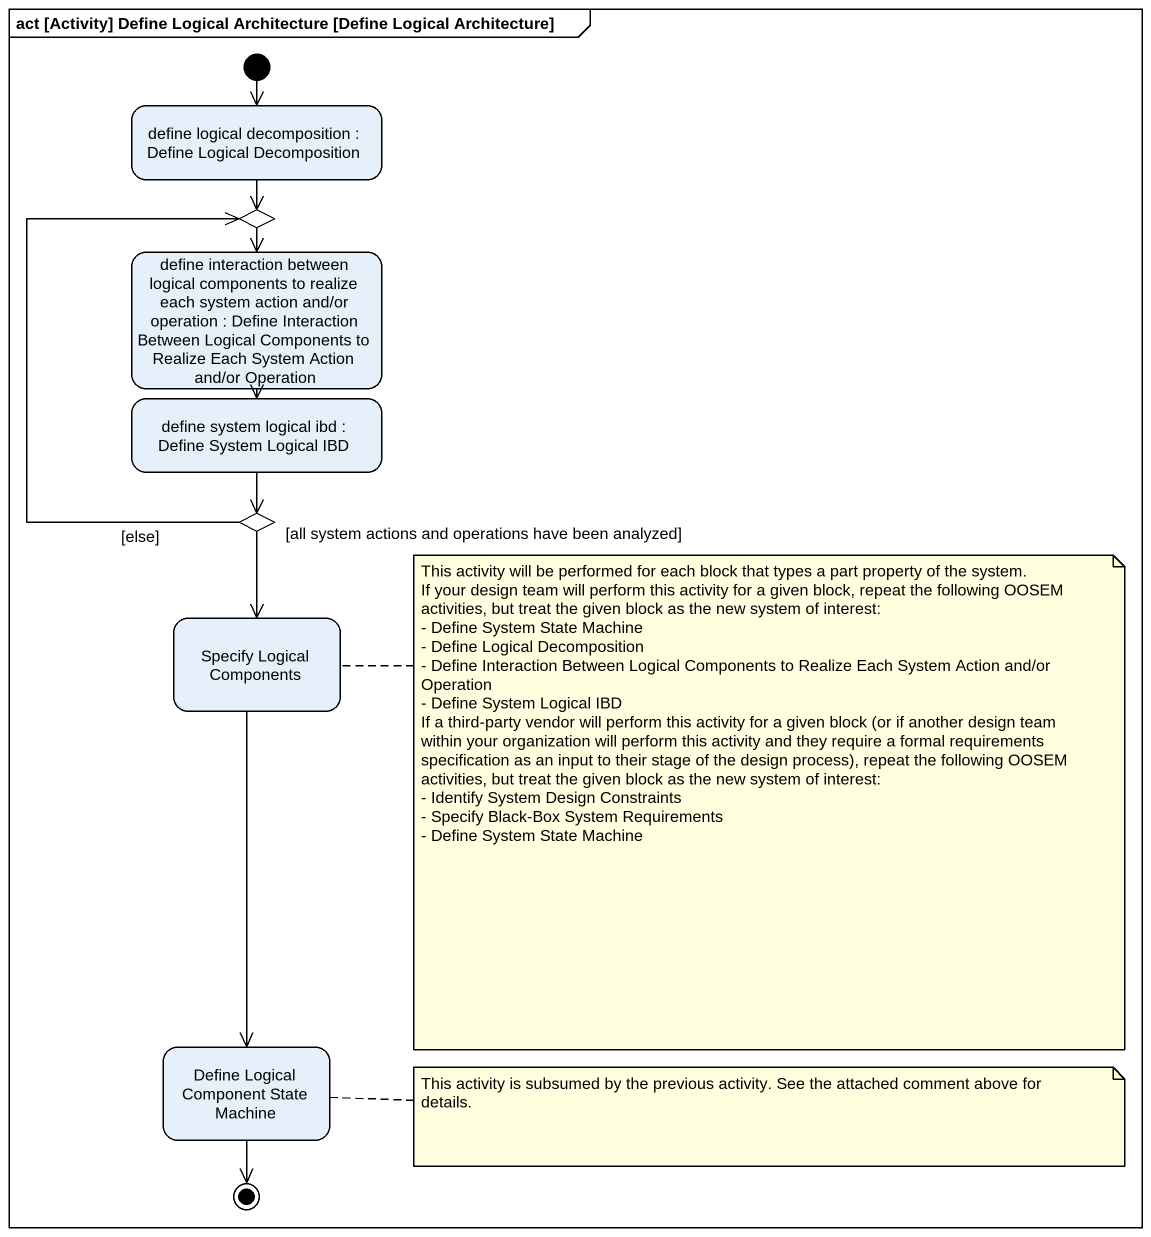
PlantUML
@startuml
mainframe act [Activity] Define Logical Architecture [Define Logical Architecture]
hide empty description
state "define logical decomposition : Define Logical Decomposition" as define_logical_decomposition
state choice1 <<choice>>
state "define interaction between logical components to realize each system action and/or operation : Define Interaction Between Logical Components to Realize Each System Action and/or Operation" as define_interaction_between
state "define system logical ibd : Define System Logical IBD" as define_system_logical_ibd
state choice2 <<choice>>
state "Specify Logical Components" as Specify_Logical_Components
state "Define Logical Component State Machine" as Define_Logical_Component
[*] --> define_logical_decomposition
define_logical_decomposition --> choice1
choice1 --> define_interaction_between
define_interaction_between --> define_system_logical_ibd
define_system_logical_ibd --> choice2
choice2 -up-> choice1 : [else]
choice2 --> Specify_Logical_Components : [all system actions and operations have been analyzed]
Specify_Logical_Components --> Define_Logical_Component
Define_Logical_Component --> [*]
note right of Specify_Logical_Components
  This activity will be performed for each block that types a part property of the system.
  If your design team will perform this activity for a given block, repeat the following OOSEM activities, but treat the given block as the new system of interest:
  - Define System State Machine
  - Define Logical Decomposition
  - Define Interaction Between Logical Components to Realize Each System Action and/or Operation
  - Define System Logical IBD
  If a third-party vendor will perform this activity for a given block (or if another design team within your organization will perform this activity and they require a formal requirements specification as an input to their stage of the design process), repeat the following OOSEM activities, but treat the given block as the new system of interest:
  - Identify System Design Constraints
  - Specify Black-Box System Requirements
  - Define System State Machine
end note
note right of Define_Logical_Component : This activity is subsumed by the previous activity. See the attached comment above for details.
@enduml
